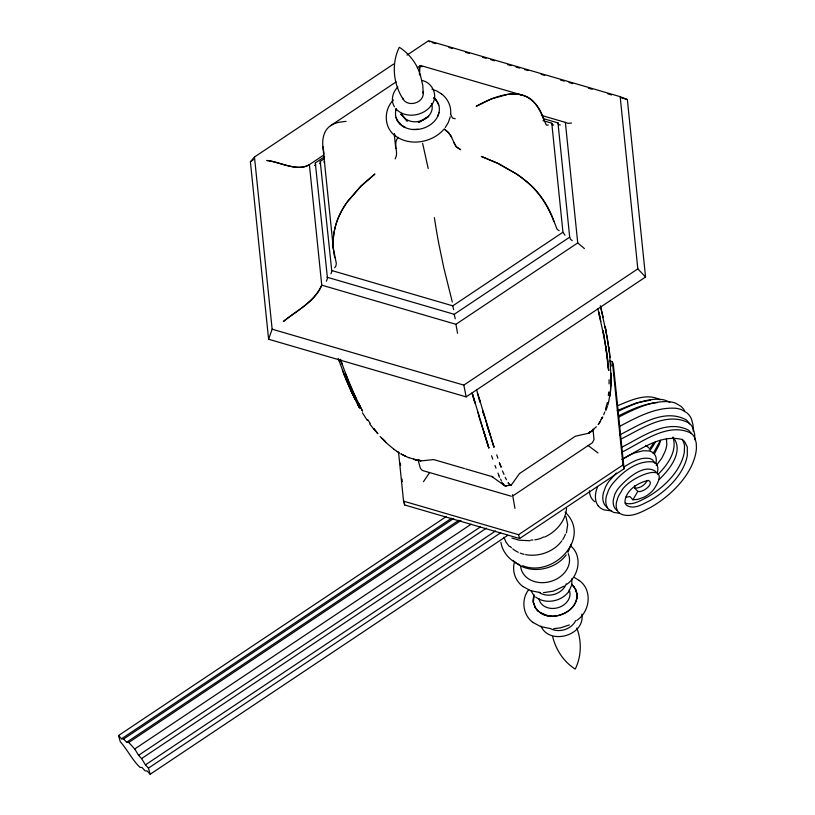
<?xml version="1.0" encoding="UTF-8"?>
<svg xmlns="http://www.w3.org/2000/svg" width="815" height="815" viewBox="0 0 815 815"><rect width="100%" height="100%" fill="white"/><g stroke="black" fill="none" stroke-linecap="round" stroke-linejoin="round"><path stroke-width="1.22" d="M609.08 383.885L609.09 379.739M419.46 73.523L419.603 68.725A61.135 5.084 80.6 0 1 420.122 66.096L420.703 65.546L522.751 95.284C536.861 98.727 541.068 114.029 546.305 125.031A5.002 2.771 -42.5 0 0 547.721 125.103L548.291 124.97M450.664 114.019C451.449 106.205 447.629 98.32 441.312 93.756M693.229 431.196L693.025 424.931L691.497 419.155A54.157 30.012 -42.5 0 0 686.964 412.859L681.472 409.639A56.418 31.265 -42.5 0 0 675.635 408.254C655.678 406.97 637.249 417.127 620.123 426.092M694.828 439.754L694.645 434.018L693.249 428.782A48.788 27.038 -42.5 0 0 689.164 423.097C666.68 411.076 641.731 428.761 621.692 438.704M611.199 379.912L610.445 391.475L611.168 380.035M610.985 385.587L611.036 384.13M533.713 604.037L533.142 600.472L534.049 594.879L533.346 602.346L535.577 608.061A22.25 17.838 -15.8 0 0 538.348 611.219L535.109 607.287M551.205 616.028L546.855 615.417L539.642 612.187C554.689 623.995 584.467 608.184 575.115 588.491C585.038 609.579 550.92 625.655 537.065 609.905M608.347 395.57L608.693 392.025M533.489 596.723L533.346 602.346L535.078 607.226M609.966 395.214L610.435 391.72L608.642 401.785M609.752 396.61L610.516 391.169M566.578 508.407C565.467 521.172 556.024 531.94 544.614 537.065M576.714 598.984C577.988 593.615 575.798 587.676 571.427 584.324M606.543 405.89L607.287 402.508M657.257 472.761L657.603 471.325A20.008 11.084 -42.5 0 0 657.858 468.615A19.468 10.789 -42.5 0 0 657.094 465.222L655.851 463.521A21.282 11.797 -42.5 0 0 653.161 461.901C636.729 460.149 621.794 472.374 611.963 484.507A27.842 15.424 -42.5 0 0 608.51 490.273L606.411 496.07A32.131 17.808 -42.5 0 0 605.922 503.089A32.804 18.175 -42.5 0 0 608.204 508.805L613.512 512.411L619.471 513.175M439.02 112.399L437.767 116.097M605.514 409.13L606.34 406.043M607.817 405.126L608.632 402.039M450.247 116.81L448.403 122.301L445.275 127.548M514.632 561.729C511.637 570.765 515.396 581.177 523.067 586.627M566.435 532.867L567.688 524.524L565.895 516.527M571.183 544.186L567.963 552.285M603.416 492.81L605.514 487.013A27.842 15.424 -42.5 0 1 608.978 481.247L616.395 472.985M395.795 110.137L396.345 108.405A22.25 17.838 -15.8 0 0 400.583 124.583L405.249 127.497L401.958 125.642M406.991 55.114L428.486 40.75L620.164 96.669L627.346 99.532L645.551 277.019L466.18 396.874L268.604 339.234L272.139 329.199L254.474 157.02L393.686 64.008M597.589 486.443L596.142 490.936A37.429 20.742 -42.5 0 0 595.571 499.126M607.409 406.42L605.82 410.638M603.721 414.733L604.761 411.993M660.181 440.966L653.1 453.497M601.073 419.97L602.326 417.565M647.242 480.422C645.042 485.108 640.019 488.389 634.793 488.134L634.6 485.648M429.301 473.046L423.454 481.747M625.584 497.282L629.924 496.529L632.909 499.789L637.778 491.394C642.546 493.044 654.944 483.743 648.526 480.453C638.237 482.378 626.307 489.897 624.962 501.082A16.687 9.24 -42.5 0 0 626.704 505.412C634.223 510.058 643.229 503.762 650.105 500.542A57.885 32.08 -42.5 0 0 660.486 493.656C670.969 485.597 680.413 475.461 685.242 462.971A46.873 25.968 -42.5 0 0 687.32 455.351L687.289 446.987L684.651 441.618A31.642 17.533 -42.5 0 0 681.737 439.407C660.16 434.191 640.05 449.911 621.876 459.446M431.135 105.593C438.949 96.74 432.887 82.346 421.722 80.43M568.687 591.68L571.875 584.773L571.824 578.721M398.229 137.378C392.392 143.756 399.269 152.364 395.122 158.894M654.465 453.761L659.06 445.051A36.125 20.018 -42.5 0 0 660.445 440.334M528.731 589.642C520.795 599.545 522.802 615.396 533.244 622.609M601.001 419.47L602.754 416.985L601.979 418.054M330.951 273.85L331.827 271.456L320.224 161.411L324.401 158.63M326.387 281.216L327.487 278.394L315.313 162.939L324.706 156.663M334.629 267.728L335.077 267.188A5.002 2.771 -42.5 0 0 336.004 265.547L336.3 263.367L333.366 248.524L322.913 146.68C322.068 139.059 323.779 130.186 330.605 125.683L396.182 81.867M393.482 99.96C383.376 109.699 383.773 127.996 395.56 136.044M566.211 554.923C554.322 570.918 527.519 575.125 513.073 560.363M268.604 339.234L250.399 161.747L254.474 157.02M656.269 465.589L661.78 458.234L665.05 451.571A36.125 20.018 -42.5 0 0 666.813 444.562L666.415 438.592M397.863 87.022C392.626 91.952 390.466 100.49 394.429 106.836M431.064 105.695C423.25 116.158 405.432 118.99 396.121 109.047M568.615 591.782C561.178 601.552 545.612 604.608 535.618 597.018M596.366 426.714L590.529 432.011M443.391 129.84C431.614 142.849 409.741 146.486 395.295 135.861M657.797 474.636C667.312 465.171 677.703 451.082 672.905 437.044M509.457 484.772L511.443 484.854L519.522 473.546L575.39 436.208L588.715 433.223L593.768 429.423M658.581 479.943C669.237 470.163 684.366 451.347 673.261 437.4M522.639 565.732C553.191 578.018 592.22 537.869 565.101 512.095M566.608 584.426C578.833 576.154 582.715 556.533 571.101 546.254M576.786 620.398C590.213 611.637 592.76 589.683 578.986 580.321M592.963 430.147L588.848 433.162L589.51 432.276A3.545 0.805 -54.5 0 0 590.091 431.42M250.399 161.747L253.404 159.73M417.331 67.737L420.509 65.618L422.078 66.83M324.003 154.86L309.384 164.63C297.21 172.352 279.912 161.625 266.811 160.484C279.382 161.879 297.332 171.945 309.384 164.63L321.752 285.158C314.865 301.856 296.548 310.515 283.335 321.548C296.385 310.933 314.672 301.733 321.752 285.158L455.921 324.299L577.733 242.911L565.366 122.382L541.405 115.394M331.41 270.437L452.773 305.849L562.961 232.234L551.775 123.208L543.014 120.651M327.029 277.202L454.22 314.305L569.695 237.155L557.969 122.892L543.391 118.633M272.139 329.199L463.817 385.118L637.829 268.858L620.164 96.669M507.684 535.374L150.174 774.25L147.179 770.99L145.05 770.786L142.065 767.526L139.936 767.323C132.071 759.743 127.446 749.729 120.253 741.65L118.521 735.538L446.508 516.394M118.521 735.538L121.517 738.798L451.612 518.238M121.517 738.798L123.646 739.001L453.731 518.442M123.646 739.001L126.631 742.261L458.835 520.296M126.631 742.261L128.76 742.465L460.964 520.5M513.195 495.652L592.373 442.749L594.013 439.58L592.984 429.261M128.76 742.465L134.74 748.985L471.162 524.198M134.74 748.985L138.601 755.301L480.29 526.999M138.601 755.301L141.596 758.561L486.453 528.14M141.596 758.561L145.447 764.877L495.581 530.932M150.174 774.25L148.442 768.138L500.685 532.786M398.515 451.958L403.557 501.154L518.564 534.701L622.976 464.947L612.371 361.636L609.977 360.933M403.557 501.154L404.637 504.974L519.644 538.521L624.056 468.768L613.451 365.456L612.371 361.636M624.494 466.628C632.053 461.993 640.947 456.573 650.166 458.641A21.282 11.797 -42.5 0 1 652.856 460.261L654.099 461.962A19.468 10.789 -42.5 0 1 654.506 462.981M424.401 119.296L428.751 116.29L418.39 122.525L423.117 119.958A15.689 12.582 -15.8 0 1 401.673 113.305M564.296 586.097L553.253 591.181L543.473 592.658M622.548 451.846C642.648 441.822 668.432 421.569 691.375 433.346A43.429 24.063 -42.5 0 1 695.001 438.409L696.255 443.115L696.428 448.321A56.918 31.541 -42.5 0 1 694.115 459.456L692.719 463.205A53.861 29.849 -42.5 0 1 676.633 487.054L675.207 488.542A62.286 34.515 -42.5 0 1 666.191 496.702L663.125 499.126A68.541 37.979 -42.5 0 1 650.818 507.287C641.721 511.861 630.26 518.798 620.062 513.603A27.17 15.057 -42.5 0 1 616.385 502.702L617.689 498.057A22.423 12.419 -42.5 0 1 621.193 491.802C626.888 477.478 675.553 457.551 653.559 489.713A18.602 10.31 -42.5 0 1 644.319 497.038L637.839 499.371L632.909 499.789M622.314 446.936C641.914 437.176 666.161 418.808 688.38 430.086A43.429 24.063 -42.5 0 1 691.334 433.753M624.27 458.02L627.825 456.033A45.722 25.336 -42.5 0 1 634.814 452.885L643.076 450.777L649.015 450.95A26.752 14.823 -42.5 0 1 653.722 453.344L655.291 455.493A24.756 13.712 -42.5 0 1 656.269 459.813A25.397 14.079 -42.5 0 1 655.953 463.246M619.482 434.996C639.286 425.206 664.001 407.877 686.179 419.837A48.788 27.038 -42.5 0 1 689.5 423.963M418.39 122.525L426.693 117.767A15.689 12.582 -15.8 0 0 431.41 103.424M619.003 416.923C634.691 409.038 651.593 400.43 669.655 401.734A56.418 31.265 -42.5 0 1 675.492 403.119L680.983 406.339A54.157 30.012 -42.5 0 1 684.671 410.903M618.534 415.905C630.8 409.741 643.656 403.771 657.501 402.539M617.24 410.597L636.291 402.855L650.655 400.145M618.463 405.35C631.279 400.073 646.764 392.718 660.191 399.778M569.349 624.952L560.251 627.907L553.66 628.63M491.69 476.408L505.066 485.974L509.355 485.363M510.465 485.088L511.321 484.966L509.854 485.271M505.341 486.046L506.044 485.75M319.643 163.642L320.601 163.082L320.224 161.411M314.519 165.476L315.68 164.844L315.313 162.939M560.323 124.909L558.693 124.746L557.969 122.892M571.529 123.065L567.811 123.33L565.366 122.382M418.024 129.29L413.511 129.442M553.711 125.011L552.346 124.838L551.775 123.208M505.371 486.076L506.034 486.005M323.779 162.022L324.278 161.971A5.002 2.353 28.5 0 0 324.706 161.869M455.228 118.735L452.498 118.063L450.491 113.957M346.039 121.364L338.897 122.27A61.38 28.902 28.5 0 0 330.605 125.683M530.096 540.763L519.063 540.182L511.902 538.022M511.27 496.233L422.343 470.469L420.469 468.452L417.963 459.68M611.25 510.852L604.384 509.966A38.132 21.129 -42.5 0 1 599.382 507.073L598.21 505.779M540.172 592.597L530.473 590.61L522.802 586.454M550.349 628.569L540.651 626.592L532.979 622.426M413.531 459.273L420.917 460.913L433.733 459.589L464.509 468.564M408.61 457.582L418.35 460.424M414.57 459.589L420.785 460.903L419.888 460.271A3.545 1.192 33.7 0 1 419.44 459.935M522.751 95.284L519.542 94.509A61.38 34.006 -42.5 0 0 508.58 94.265C497.038 95.763 486.3 100.744 476.204 106.317L491.476 98.9L507.572 94.397A61.135 33.873 -42.5 0 1 515.966 94.061C529.516 94.53 539.662 105.97 543.381 118.267M432.164 42.594L435.75 43.643M448.933 47.484L452.529 48.533M465.701 52.384L469.297 53.423M482.48 57.274L486.066 58.323M490.864 59.719L494.45 60.768M507.633 64.609L511.229 65.658M516.017 67.054L519.613 68.103M524.402 69.509L527.998 70.548M541.18 74.399L544.766 75.449M560.557 80.053L564.204 81.113M569.053 82.529L572.701 83.599M588.481 88.203L592.128 89.263M607.919 93.868L611.556 94.927M621.275 97.759L627.346 99.532M465.691 468.91L492.912 476.856M431.96 89.181L436.606 90.903L441.577 93.939M625.064 503.089C632.735 505.595 640.468 500.563 647.11 497.282A57.885 32.08 -42.5 0 0 657.501 490.396C667.984 482.337 677.418 472.201 682.247 459.711A46.873 25.968 -42.5 0 0 684.325 452.091L684.529 445.01L682.4 439.285M405.463 456.237L408.784 457.673M519.41 564.571C510.078 560.802 502.427 552.366 500.899 542.24M574.29 577.468L579.251 580.504M420.703 65.546L421.447 65.964M559.131 230.686L558.519 230.309A5.002 2.353 28.5 0 1 556.981 229.076C550.237 210.759 541.129 192.177 524.799 180.146A61.135 28.79 28.5 0 0 515.681 173.422L497.934 163.387L481.349 156.429L498.097 163.469L516.781 174.166A61.38 28.902 28.5 0 1 528.67 183.467C540.141 193.726 549.116 206.837 553.976 221.476M598.006 452.946L587.9 445.377M669.798 402.447L668.106 401.459A50.173 27.802 -42.5 0 0 660.985 399.401C648.322 398.24 636.087 403.221 624.718 408.172A167.309 92.706 -42.5 0 0 617.933 411.422M393.94 449.35L399.564 453.109M572.191 240.649L570.429 239.162L569.695 237.155M584.396 248.555L577.733 242.911M396.793 451.357L397.445 451.795M565.019 235.219L562.961 232.234M394.154 449.442L385.678 442.331M607.46 507.663L605.209 505.545A32.804 18.175 -42.5 0 1 602.927 499.829A32.131 17.808 -42.5 0 1 603.416 492.81M433.743 97.729L436.494 100.581L438.786 105.084M429.128 41.321L429.76 41.891M402.101 125.785L397.414 120.691L400.583 124.583M382.816 439.061L385.515 441.557M434.13 97.983L437.502 102.12M381.481 437.991L385.903 442.423M380.096 436.494L382.887 439.295M637.829 268.858L645.551 277.019M509.385 546.58L506.054 542.169L503.935 537.268M634.793 488.134L637.778 491.394M145.447 764.877L148.442 768.138M648.597 447.812L647.731 446.824A26.752 14.823 -42.5 0 0 645.643 445.336M374.869 430.595L369.755 423.953M573.139 585.802L574.249 587.228A22.25 17.838 -15.8 0 0 572.334 585.068M533.672 595.133L530.922 590.6M655.902 471.681C644.074 462.604 625.777 479.617 618.198 488.531A22.423 12.419 -42.5 0 0 614.693 494.797L613.389 499.442A27.17 15.057 -42.5 0 0 617.087 510.333M367.779 419.694L370.224 423.423M367.198 420.296L362.4 412.747M505.147 477.335L506.461 479.74M451.744 137.297L448.657 132.804L444.104 128.953L447.853 131.949L450.675 135.473L455.88 146.415L460.658 149.705L456.553 147.128L453.833 142.564M403.191 99.308C393.248 84.128 391.2 63.713 399.299 47.28C408.397 53.016 415.375 61.828 419.318 71.791M501.796 482.011L502.468 483.152M534.518 606.156L535.577 608.061M350.603 390.008L359.588 407.897L350.664 390.232L344.134 374.696M357.449 403.894L359.588 407.897M502.427 470.917L504.016 474.412M358.243 402.834L360.536 407.255M358.009 402.732L362.543 411.117L351.214 388.225M355.218 399.696L346.365 380.361L338.612 359.558M500.583 479.149L501.337 480.687M396.019 117.442L397.394 120.63M437.421 101.895L438.378 103.923M498.617 475.308L499.473 477.264M540.946 625.991C549.249 645.775 585.567 635.598 581.839 614.113M497.955 473.097L498.892 475.359M576.826 628.059C581.808 641.171 581.462 656.421 575.247 669.084C563.786 661.902 555.901 649.84 552.702 636.8M345.448 373.464L355.819 398.168L349.319 383.58L340.415 359.344M345.214 373.362L346.986 377.966M342.361 370.102L344.195 374.92M495.031 465.518L496.019 468.167M492.922 443.411L493.992 447.109L491.353 439.407M472.068 392.84L488.837 447.965L483.652 431.257M487.044 425.624L491.598 439.275M496.722 454.841L497.884 458.203M491.598 455.789L492.759 459.151M340.446 359.446L342.066 364.152M338.164 358.437L338.969 360.79M452.773 305.849L453.639 309.639M476.531 389.59L493.992 447.109M478.894 416.475L488.837 447.965M454.22 314.305L455.228 318.797M420.082 73.656L422.822 85.677L423.24 93.582M482.959 411.117L490.1 434.986M482.704 411.249L484.049 415.721M477.835 412.054L479.169 416.526M478.914 397.384L480.269 402.009M480.015 402.141L477.356 393.003M475.145 402.946L472.476 393.808M474.87 402.895L472.211 393.757M622.976 464.947L624.056 468.768M518.564 534.701L519.644 538.521M600.91 307.764L602.02 312.634M598.811 311.85L599.932 316.485M598.597 312.023L600.838 321.446M600.329 305.717L607.226 337.318L610.078 357.398M597.823 308.549L605.015 341.383L608.652 370.499L608.214 366.383M602.03 312.4L603.141 317.188M455.921 324.299L457.572 333.304M463.817 385.118L466.18 396.874M605.209 326.723L609.528 352.589L611.179 379.79L611.158 373.229L611.179 375.888M605.188 326.958L606.136 331.695M603.11 330.798L604.047 335.536M602.896 330.971L607.328 356.664L608.652 370.499M512.533 494.664L514.948 508.438M323.993 153.454L322.913 146.68M334.782 257.652C331.45 243.288 333.294 227.905 339.723 214.651A61.38 34.006 -42.5 0 1 347.088 202.171L361.086 185.973L374.91 174.003L360.964 186.095L347.842 201.122A61.135 33.873 -42.5 0 0 341.954 210.321C335.505 221.884 332.225 235.28 333.366 248.524M428.221 168.552L422.618 143.318M452.305 302.059L443.849 267.962L438.765 243.542A61.38 5.104 80.6 0 1 436.035 228.108L434.364 217.605M605.932 346.192L607.766 361.656M608.825 347.394L609.528 352.589M394.674 133.996L394.929 136.492M394.236 133.742L395.754 148.503M400.348 463.154L400.603 465.62M401.989 479.149L402.243 481.604M404.26 501.286L404.637 504.974M610.506 362.369L610.853 366.434L610.527 362.125M419.491 74.97L419.633 68.317A61.38 5.104 80.6 0 1 420.509 65.618M438.246 103.617A22.25 17.838 -15.8 0 1 429.963 125.021A22.25 17.838 -15.8 0 1 403.619 126.753M434.212 98.106A22.25 17.838 -15.8 0 1 436.494 100.581M422.965 91.881A10.636 8.527 -15.8 0 1 415.151 103.016A10.636 8.527 -15.8 0 1 402.539 97.78M565.396 534.202A31.439 25.204 -15.8 0 1 562.737 539.53M561.871 540.803A31.439 25.204 -15.8 0 1 525.655 554.638M524.147 554.322A31.439 25.204 -15.8 0 1 520.164 553.1M518.279 552.305A31.439 25.204 -15.8 0 1 512.727 548.841M511.453 547.731A31.439 25.204 -15.8 0 1 510.282 546.539M568.238 553.619A24.827 19.906 -15.8 0 1 549.391 581.798A24.827 19.906 -15.8 0 1 520.561 565.274M566.211 583.856A16.565 13.284 -15.8 0 1 539 592.291M569.186 589.999A15.791 12.653 -15.8 0 1 557.98 607.705A15.791 12.653 -15.8 0 1 539 598.699M575.675 620.612A16.565 13.284 -15.8 0 1 550.176 628.436M543.646 536.963A19.214 15.403 -15.8 0 1 534.813 539.846M532.867 539.999A19.214 15.403 -15.8 0 1 530.922 539.978M594.848 501.724A38.132 21.129 -42.5 0 1 593.402 500.553L592.23 499.259A38.183 21.159 -42.5 0 1 589.581 492.606A37.429 20.742 -42.5 0 1 589.439 490.701M598.179 505.748A38.132 21.129 -42.5 0 1 595.531 499.106M655.505 441.669A37.857 20.976 -42.5 0 1 650.115 450.237M653.976 442.464A43.215 23.941 -42.5 0 1 649.209 449.238M600.553 421.049L598.312 424.411L600.553 421.049M405.676 456.319L401.031 453.975L405.676 456.319M508.499 483.234L508.061 482.847L509.11 484.029L508.499 483.234M503.375 484.181L502.906 483.703L503.986 484.976L503.375 484.181M404.036 117.442L400.786 114.09L407.306 121.191L404.036 117.442M375.44 430.646L373.667 428.456L377.895 433.723L375.44 430.646M500.155 464.57L499.361 462.767L501.144 467.219L500.155 464.57"/></g></svg>
